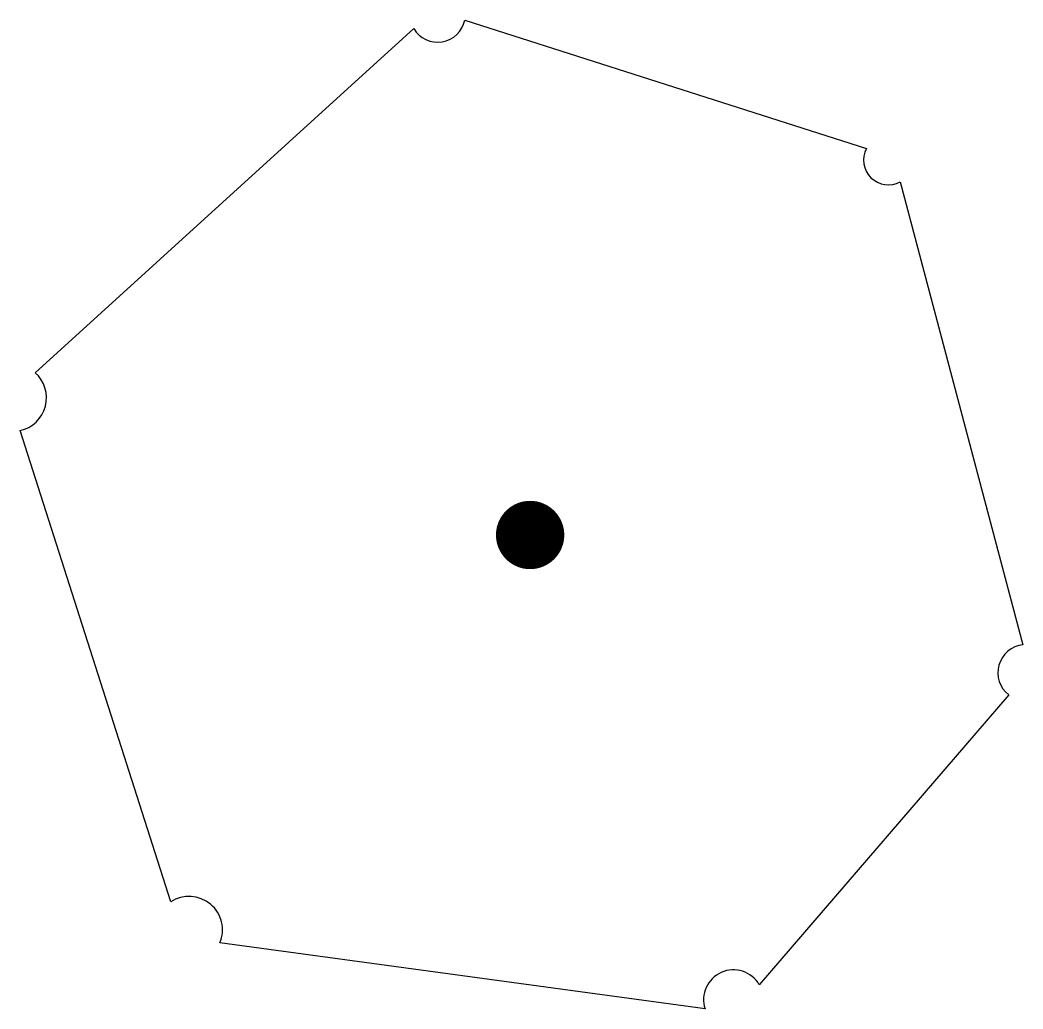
# Model space of a CAD drawing. Extents: x -1.01 to 0.94, y -0.98 to 0.94.
import ezdxf

# ---------------------------------------------------------------- set-up
doc = ezdxf.new("R2010")
doc.units = 0
doc.header["$LTSCALE"] = 0.01
doc.header["$MEASUREMENT"] = 0
doc.layers.get('0').update_dxf_attribs({"lineweight": 20})

msp = doc.modelspace()

# ---------------------------------------------------------------- linework, layer by layer
at = {"color": 0, "linetype": 'ByBlock', "lineweight": -2}
msp.add_lwpolyline([(-0.9796, 0.2576), (-0.2437, 0.9264, 0.682771), (-0.1443, 0.943), (0.6363, 0.6933, 0.744925), (0.7018, 0.6286), (0.9403, -0.2713, 0.671025), (0.9126, -0.3686), (0.428, -0.932, 0.899289), (0.3225, -0.9791), (-0.6204, -0.8507, 0.742972), (-0.7158, -0.7711), (-1.0087, 0.1451, 0.618723), (-0.9796, 0.2576)], format="xyb", close=True, dxfattribs=at)
at = {"color": 0, "linetype": 'ByBlock', "lineweight": -2, "const_width": 0.0664}
msp.add_lwpolyline([(-0.0506, -0.0579, 1), (0.0158, -0.0579, 1)], format="xyb", close=True, dxfattribs=at)

doc.saveas('drawing.dxf')
